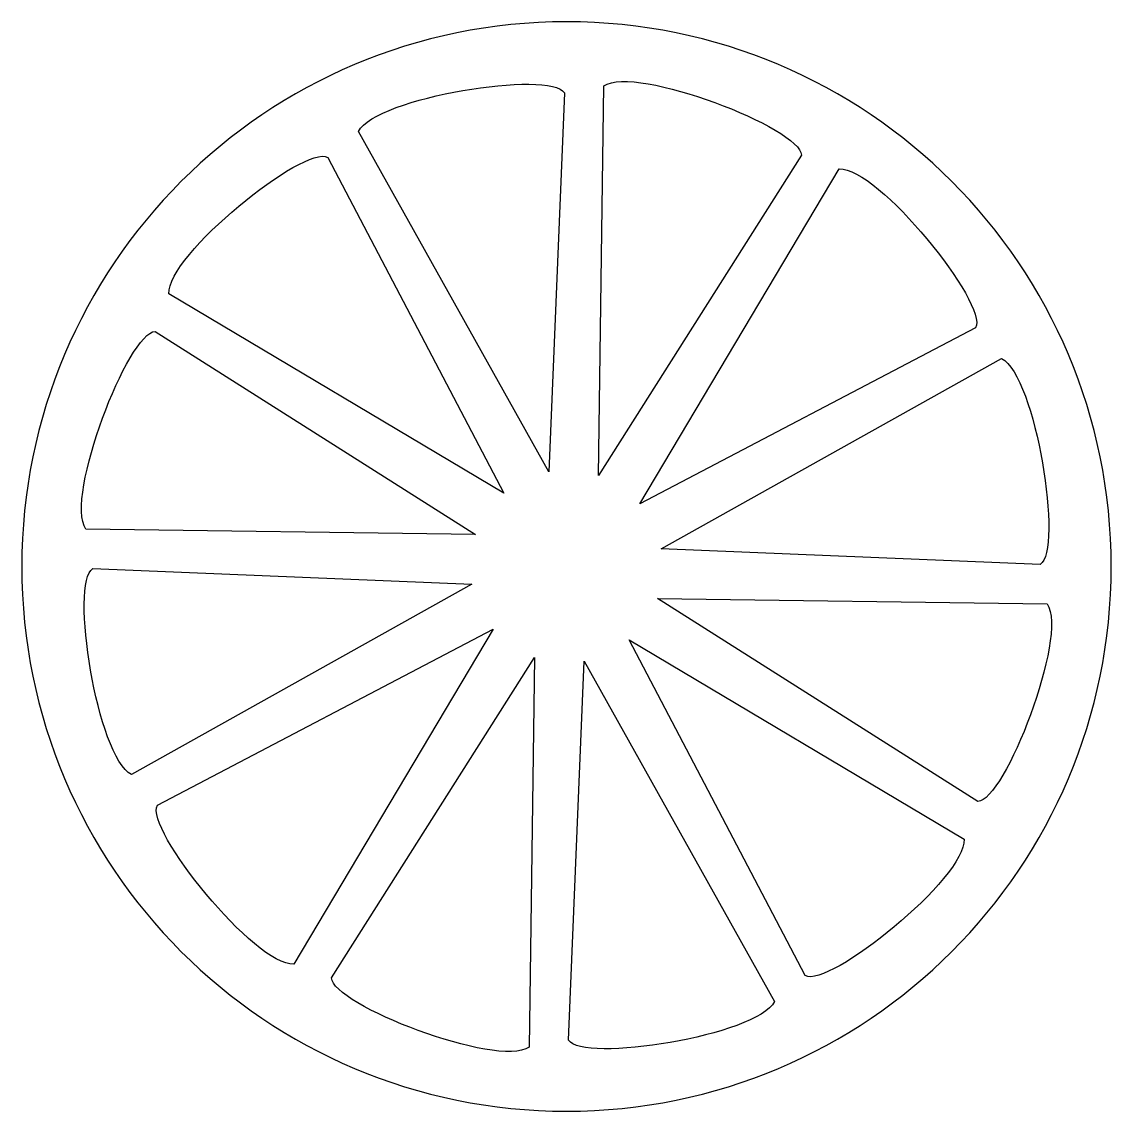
# Model space of a CAD drawing. Header units: centimetres. Extents: x -9.9 to 9.9, y -9.9 to 9.9.
import ezdxf

# ---------------------------------------------------------------- set-up
doc = ezdxf.new("R2010")
doc.units = ezdxf.units.CM
doc.header["$MEASUREMENT"] = 0
doc.layers.add('Camada 1', color=7, linetype='Continuous')

msp = doc.modelspace()

# ---------------------------------------------------------------- linework, layer by layer
at = {"layer": 'Camada 1'}
for points, knots in [([(-9.89044, 0.00001), (-9.89044, 5.46242), (-5.46261, 9.89051), (-0.00008, 9.89051), (-0.00008, 9.89051), (5.46219, 9.89051), (9.89044, 5.46242), (9.89044, 0.00001), (9.89044, 0.00001), (9.89044, -5.4624), (5.46219, -9.89051), (-0.00008, -9.89051), (-0.00008, -9.89051), (-5.46261, -9.89051), (-9.89044, -5.46242), (-9.89044, 0.00001)], [0, 0, 0, 0, 0.2, 0.2, 0.2, 0.2, 0.4, 0.4, 0.4, 0.4, 0.6, 0.6, 0.6, 0.6, 1, 1, 1, 1]), ([(0.58198, 1.64974), (0.58198, 1.64974), (4.26643, 7.46777), (4.26643, 7.46777), (4.26643, 7.46777), (4.26672, 7.95254), (1.26055, 9.11604), (0.67892, 8.72819), (0.67892, 8.72819), (0.67892, 8.72819), (0.58198, 1.64974), (0.58198, 1.64974)], [0, 0, 0, 0, 0.25, 0.25, 0.25, 0.25, 0.5, 0.5, 0.5, 0.5, 1, 1, 1, 1]), ([(-0.32062, 1.71967), (-0.32062, 1.71967), (-0.03908, 8.60053), (-0.03908, 8.60053), (-0.03908, 8.60053), (-0.2812, 9.02042), (-3.46639, 8.52499), (-3.77613, 7.89822), (-3.77613, 7.89822), (-3.77613, 7.89822), (-0.32062, 1.71967), (-0.32062, 1.71967)], [0, 0, 0, 0, 0.25, 0.25, 0.25, 0.25, 0.5, 0.5, 0.5, 0.5, 1, 1, 1, 1]), ([(-1.13771, 1.32883), (-1.13771, 1.32883), (-4.33411, 7.42867), (-4.33411, 7.42867), (-4.33411, 7.42867), (-4.75371, 7.67135), (-7.26445, 5.6498), (-7.2195, 4.95191), (-7.2195, 4.95191), (-7.2195, 4.95191), (-1.13771, 1.32883), (-1.13771, 1.32883)], [0, 0, 0, 0, 0.25, 0.25, 0.25, 0.25, 0.5, 0.5, 0.5, 0.5, 1, 1, 1, 1]), ([(1.3286, 1.13777), (1.3286, 1.13777), (7.42867, 4.33404), (7.42867, 4.33404), (7.42867, 4.33404), (7.67132, 4.75385), (5.6498, 7.26438), (4.95183, 7.21943), (4.95183, 7.21943), (4.95183, 7.21943), (1.3286, 1.13777), (1.3286, 1.13777)], [0, 0, 0, 0, 0.25, 0.25, 0.25, 0.25, 0.5, 0.5, 0.5, 0.5, 1, 1, 1, 1]), ([(-1.64947, 0.58212), (-1.64947, 0.58212), (-7.46768, 4.26653), (-7.46768, 4.26653), (-7.46768, 4.26653), (-7.95232, 4.26679), (-9.11611, 1.2607), (-8.72831, 0.67881), (-8.72831, 0.67881), (-8.72831, 0.67881), (-1.64947, 0.58212), (-1.64947, 0.58212)], [0, 0, 0, 0, 0.25, 0.25, 0.25, 0.25, 0.5, 0.5, 0.5, 0.5, 1, 1, 1, 1]), ([(1.71947, 0.32098), (1.71947, 0.32098), (8.60046, 0.03909), (8.60046, 0.03909), (8.60046, 0.03909), (9.02022, 0.28134), (8.52495, 3.46637), (7.8982, 3.77628), (7.8982, 3.77628), (7.8982, 3.77628), (1.71947, 0.32098), (1.71947, 0.32098)], [0, 0, 0, 0, 0.25, 0.25, 0.25, 0.25, 0.5, 0.5, 0.5, 0.5, 1, 1, 1, 1]), ([(-1.71974, -0.32069), (-1.71974, -0.32069), (-8.60049, -0.03909), (-8.60049, -0.03909), (-8.60049, -0.03909), (-9.02052, -0.28105), (-8.52495, -3.46619), (-7.89837, -3.77636), (-7.89837, -3.77636), (-7.89837, -3.77636), (-1.71974, -0.32069), (-1.71974, -0.32069)], [0, 0, 0, 0, 0.25, 0.25, 0.25, 0.25, 0.5, 0.5, 0.5, 0.5, 1, 1, 1, 1]), ([(1.6496, -0.58188), (1.6496, -0.58188), (7.46768, -4.26652), (7.46768, -4.26652), (7.46768, -4.26652), (7.95258, -4.26652), (9.1158, -1.26064), (8.72831, -0.67874), (8.72831, -0.67874), (8.72831, -0.67874), (1.6496, -0.58188), (1.6496, -0.58188)], [0, 0, 0, 0, 0.25, 0.25, 0.25, 0.25, 0.5, 0.5, 0.5, 0.5, 1, 1, 1, 1]), ([(-1.32892, -1.13751), (-1.32892, -1.13751), (-7.42868, -4.33402), (-7.42868, -4.33402), (-7.42868, -4.33402), (-7.67133, -4.75349), (-5.64981, -7.2641), (-4.95197, -7.21957), (-4.95197, -7.21957), (-4.95197, -7.21957), (-1.32892, -1.13751), (-1.32892, -1.13751)], [0, 0, 0, 0, 0.25, 0.25, 0.25, 0.25, 0.5, 0.5, 0.5, 0.5, 1, 1, 1, 1]), ([(1.13784, -1.3287), (1.13784, -1.3287), (4.33409, -7.42875), (4.33409, -7.42875), (4.33409, -7.42875), (4.75385, -7.67113), (7.2643, -5.64959), (7.2195, -4.95191), (7.2195, -4.95191), (7.2195, -4.95191), (1.13784, -1.3287), (1.13784, -1.3287)], [0, 0, 0, 0, 0.25, 0.25, 0.25, 0.25, 0.5, 0.5, 0.5, 0.5, 1, 1, 1, 1]), ([(-0.58169, -1.64966), (-0.58169, -1.64966), (-4.26643, -7.46777), (-4.26643, -7.46777), (-4.26643, -7.46777), (-4.26643, -7.95251), (-1.26068, -9.11604), (-0.67865, -8.72811), (-0.67865, -8.72811), (-0.67865, -8.72811), (-0.58169, -1.64966), (-0.58169, -1.64966)], [0, 0, 0, 0, 0.25, 0.25, 0.25, 0.25, 0.5, 0.5, 0.5, 0.5, 1, 1, 1, 1]), ([(0.32089, -1.71954), (0.32089, -1.71954), (0.03879, -8.60053), (0.03879, -8.60053), (0.03879, -8.60053), (0.28133, -9.02029), (3.46639, -8.52502), (3.77643, -7.8983), (3.77643, -7.8983), (3.77643, -7.8983), (0.32089, -1.71954), (0.32089, -1.71954)], [0, 0, 0, 0, 0.25, 0.25, 0.25, 0.25, 0.5, 0.5, 0.5, 0.5, 1, 1, 1, 1])]:
    msp.add_open_spline(points, degree=3, knots=knots, dxfattribs=at)

doc.saveas('drawing.dxf')
